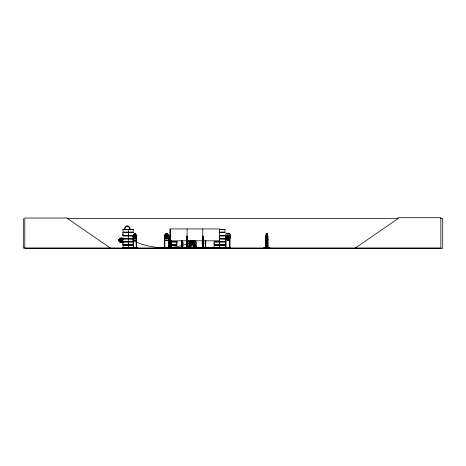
<?xml version="1.0" encoding="UTF-8"?>
<svg xmlns="http://www.w3.org/2000/svg" width="466" height="466" viewBox="0 0 466 466"><rect width="100%" height="100%" fill="white"/><g stroke="black" fill="none" stroke-linecap="round" stroke-linejoin="round"><path stroke-width="0.7" d="M123.001 244.732L123.001 243.369L122.995 244.732L133.171 244.732M133.171 235.388L122.995 235.388L123.001 234.025M128.546 243.369L128.546 242M128.546 234.025L128.546 232.662M176.899 243.369L176.899 242L171.348 242M224.962 244.732L214.156 244.732L214.162 243.369M195.324 247.994L195.44 245.18L195.306 246.584M196.116 247.58L196.32 243.765A0.99 0.99 0 0 0 196.116 242.209L195.871 240.706M192.178 242.6L192.155 242.873M195.126 241.138L195.376 240.706M224.962 245.279L214.156 245.279L214.121 248.005M219.393 247.924L219.288 236.157L219.684 236.157L219.713 248.029M194.957 247.994C195.207 241.405 196.675 248.454 196.203 248.029L195.58 245.18L195.761 246.584M267.606 240.59L267.828 239.18M267.618 240.637L267.898 239.186M194.858 247.994L195.365 245.18L194.683 247.994L194.759 240.345M263.907 247.994L269.948 247.807L263.913 247.97M263.913 247.807L269.948 247.807M267.857 247.994L267.612 234.748M195.347 245.18L194.689 247.784M214.855 247.994L225.73 247.807L214.162 247.836M124.591 247.994L130.87 248.029M201.195 247.807L204.364 247.79M168.704 247.994L168.774 235.283L168.284 234.794L164.923 234.794L164.486 235.289M219.265 247.999L219.259 247.597M168.774 239.18L168.284 240.59L164.923 240.59L164.486 239.18M193.792 243.438L194.281 242.023M193.827 243.485L194.328 242.029M193.827 244.801L194.334 243.345L194.328 240.724M134.08 247.994L123.001 247.836M169.904 248.023L169.956 236.157L170.096 247.97M122.983 238.575L133.177 238.714M134.086 247.97L122.96 248.005M214.121 247.935L225.754 247.999L225.725 247.597M164.288 247.999L164.411 236.157L164.813 236.157L164.859 248.029M181.618 248.029L181.979 247.597M189.627 248.023L185.59 247.784L189.196 247.714M190.74 247.807L190.804 240.345M190.903 241.388L191.351 241.522L191.887 240.573M193.553 240.852L192.819 242.023L191.456 242.023L190.728 240.852M132.991 235.266L133.375 234.748L134.237 234.748M133.404 234.748L133.031 235.289L133.055 239.18M122.954 247.947L123.001 245.279L133.171 245.279M123.304 242.372L120.193 242.372L119.785 241.86L119.785 238.452L120.228 237.992L123.304 237.992M120.24 238.039L119.785 238.452M181.635 247.796C181 247.213 181.909 248.827 183.086 248.023M181.443 248.023L181.926 248.017M188.334 248.029C187.681 248.343 188.386 246.706 188.252 247.796M188.311 248.017L188.136 247.9M202.745 247.597C202.588 248.966 201.912 246.869 202.419 247.796M202.227 248.023L202.687 248.029M203.555 247.662L203.421 248.023M203.788 247.9L203.788 247.382L203.671 247.796M123.298 240.864L122.377 241.592L120.24 241.592L119.855 240.864L118.679 240.864L118.708 239.501M182.014 240.706L181.769 242.209A0.99 0.99 0 0 0 181.559 243.765L181.769 247.58L182.759 247.58L182.963 243.765A0.99 0.99 0 0 0 182.759 242.209L182.509 240.706M188.631 240.706L188.386 242.209A0.99 0.99 0 0 0 188.182 243.765L188.386 247.58L189.377 247.58L189.58 243.765A0.99 0.99 0 0 0 189.377 242.209L189.126 240.706M202.797 240.706L202.553 242.209A0.99 0.99 0 0 0 202.343 243.765L202.553 247.58L203.543 247.58L203.747 243.765A0.99 0.99 0 0 0 203.543 242.209L203.293 240.706M355.29 248.029L398.069 218.589L398.069 217.721L440.842 217.721L440.842 248.029L23.3 248.029L23.3 218.589M131.61 247.999L137.854 247.807L135.379 248.029M181.903 248.029L181.519 247.9M194.875 247.796C198.458 247.761 194.095 248.366 195.097 247.784M196.367 247.953L195.959 248.017L196.268 248.029M67.034 218.589L398.29 218.589M440.516 218.589L442.7 218.589L442.7 248.279L24.803 248.279L24.803 218.03L67.582 218.03L67.582 218.589L110.355 248.029M122.989 229.371L133.177 229.371M219.335 229.365L224.967 229.371M219.346 229.482L224.967 229.47L224.956 232.115L219.404 232.115M123.001 229.645L133.165 229.645M219.41 229.645L224.956 229.645M122.954 232.301L133.206 232.301M219.364 232.301L225.002 232.301M122.954 232.47L133.206 232.47M219.364 232.47L225.002 232.47M133.171 232.662L122.995 232.662L122.995 235.388M219.404 232.662L224.962 232.662M267.216 233.285L266.5 233.285L266.179 235.283L266.523 239.18L267.152 239.18L267.49 238.01L267.152 234.794M134.249 233.332L135.414 233.332M165.948 233.332L167.311 233.332L167.311 234.794L168.045 235.283L168.045 238.01L167.311 239.18L165.948 239.18L165.22 238.01L165.22 235.283L165.948 234.794L165.902 233.285L167.358 233.285L167.358 234.748L168.308 234.748M226.237 233.332L229.598 233.332L230.041 234.748L230.041 248.029M266.523 233.332L267.193 233.332M266.634 233.577L267.041 233.577L267.041 234.066L266.634 234.066M135.425 234.748L136.247 234.748L136.672 235.26L136.672 239.186L136.229 240.637L133.363 240.637L132.991 239.186M165.902 234.748L164.906 234.748L164.44 235.266L164.44 239.186L164.888 240.637L168.319 240.637L168.82 239.186L168.82 235.26L168.308 234.748M266.54 234.748L266.034 234.748L265.841 235.289L265.853 248.029M267.175 234.748L267.659 234.748M133.393 234.794L136.229 234.794M266.045 234.794L267.647 234.794M136.649 235.26L136.596 248.029M219.404 235.388L224.962 235.388M122.954 235.58L133.206 235.58M219.364 235.58L225.002 235.58M122.954 235.749L133.206 235.749M219.364 235.749L225.002 235.749M122.995 235.942L133.171 235.942M219.404 235.942L224.962 235.942M132.88 236.157L133.305 236.157L133.34 248.029M136.608 236.157L136.189 236.157L136.235 248.029M168.774 236.157L168.372 236.157L168.325 248.029M170.276 236.157L170.667 236.157L170.702 248.029M202.774 236.157L203.17 236.157L203.199 248.029M230.041 236.157L229.639 236.157L229.592 248.029M265.853 236.157L266.173 236.157M225.701 237.398L230.088 237.398M123.17 238.446L121.643 238.446L121.643 238.044M219.41 238.499L224.956 238.499M224.967 238.575L219.352 238.644L224.967 238.714M122.989 238.808L133.177 238.813M219.399 238.808L224.967 238.813M123.001 238.982L133.165 238.982M219.41 238.982L224.956 238.982M229.598 239.128L226.237 239.128L225.754 238.644M227.163 239.18L226.22 239.18L225.701 238.662L225.701 234.736L226.202 233.285L229.639 233.285L230.088 234.736L230.088 238.656L229.621 239.18L228.625 239.18L228.625 240.637L227.163 240.637L227.216 239.128L226.482 238.644L226.482 235.912L227.216 234.748L228.579 234.748L229.307 235.912L229.307 238.644L228.579 239.128L228.579 240.59L227.216 240.59M133.393 240.59L136.229 240.59M266.045 240.59L267.647 240.59M266.074 240.637L265.841 239.18L266.028 240.637L267.665 240.637M170.276 240.817L219.573 240.817M118.638 240.91L119.814 240.91M122.995 241.452L133.171 241.452M171.348 241.452L176.905 241.452M214.156 241.452L224.962 241.452M122.954 241.644L133.206 241.644M171.313 241.644L176.946 241.644M214.121 241.644L225.002 241.644M122.954 241.813L133.206 241.813M171.313 241.813L176.946 241.813M214.121 241.813L225.002 241.813M133.171 242L121.643 242L121.643 242.402M224.962 242L214.156 242L214.156 244.732M123.298 242.326L120.205 242.326L119.826 241.837M192.819 243.339L191.456 243.339L190.728 242.169L190.728 240.805M193.145 243.485L190.396 243.485L189.947 242.029M171.348 244.732L176.905 244.732L176.905 242M190.437 244.749L193.122 244.749M193.145 244.801L190.396 244.801L189.947 243.345L189.994 240.724M122.954 244.918L133.206 244.918M171.313 244.918L176.946 244.918M214.121 244.918L225.002 244.918M122.954 245.087L133.206 245.087M171.313 245.087L176.946 245.087M214.121 245.087L225.002 245.087M171.348 245.279L176.905 245.279M182.037 246.928L182.486 246.928L182.486 247.796M202.821 246.928L203.275 246.928L203.275 247.796M193.862 247.289L193 247.289L193 241.353L193.862 241.353A74.875 73.174 65.4 0 1 132.787 240.625M133.34 247.597L133.031 248.029M136.649 247.597L136.148 247.597L136.148 248.029M164.364 247.597L164.859 247.597M225.631 247.597L226.126 247.597M229.592 247.597L230.146 247.999M265.818 247.597L266.214 247.597M267.647 247.597L268.043 247.597L268.032 248.029L268.008 236.157L267.688 236.157L267.665 248.029M164.859 247.72L176.142 247.994M181.938 247.714L182.579 247.714M190.367 247.72L196.203 247.784M226.126 247.72L229.592 247.72M135.402 247.807L137.854 247.807M176.899 247.836L167.812 248.029L176.911 247.912M181.519 247.796L183.004 247.796M185.614 247.807L189.621 247.796M194.963 248.023L194.881 247.382L194.992 247.796M183.016 247.959C182.148 248.535 183.453 246.893 182.888 247.796M205.896 247.999L205.821 247.597M195.207 247.597L195.266 247.994M194.369 247.994L194.328 247.597M221.274 247.994L221.228 247.597M221.076 247.994L221.1 247.597L221.193 248.023M123.298 239.501L122.377 238.767L120.24 238.767L119.855 239.501L118.638 239.448L118.673 240.91M189.703 248.023L189.621 247.382L189.505 247.796M192.4 240.573L192.947 241.522L193.378 241.388M195.225 247.97L195.167 240.345M195.563 245.18L196.07 247.994M195.732 247.994L195.504 245.18L195.545 246.584M195.027 245.675L194.922 243.765A0.99 0.99 0 0 1 195.126 242.209M267.81 247.597L267.804 248.029M267.175 233.285L267.193 234.794M266.564 233.332L266.564 234.794M266.173 238.947L266.197 248.029M266.039 236.157L265.987 248.029L265.97 247.597M265.888 235.289L265.888 239.18M229.686 247.597L229.686 248.029M226.126 248.029L226.08 236.157L225.678 236.157L225.631 248.029M226.033 247.597L226.033 248.029M224.554 248.029L224.554 247.662L165.762 247.662L165.762 248.029M224.344 248.029L224.344 247.597L224.286 248.029M224.146 247.597L224.21 248.029M224.064 247.597L224.047 248.029M224 247.597L223.965 248.029M223.901 247.597L223.866 248.029M221 247.597L220.936 248.029M220.901 247.597L220.843 248.029M220.802 247.597L220.802 248.029M219.999 247.662L219.999 248.029M219.603 248.029L219.573 228.94L170.276 228.94L170.276 248.029M219.521 247.597L219.509 248.029M219.399 236.157L219.439 248.029M219.084 248.029L219.113 247.597L218.997 248.029M216.871 247.597L216.94 248.029M216.789 247.597L216.818 248.029M216.678 247.597L216.661 248.029M205.774 240.444L205.727 248.029M205.419 247.597L205.419 248.029M205.372 240.444L205.331 248.029M203.153 247.597L203.094 248.029M203.06 236.157L202.995 248.029M202.885 236.157L202.943 248.029M202.774 228.94L202.774 248.029M194.281 240.345L194.235 248.029M193.879 240.345L193.926 248.029M193.833 247.597L193.833 248.029M192.819 240.805L192.819 242.169L191.456 242.169L191.456 240.805M191.252 247.597L191.252 248.029M191.206 240.345L191.159 248.029M190.85 247.597L190.85 248.029M190.367 247.597L190.367 248.029M190.32 240.345L190.274 248.029M189.965 247.597L189.965 248.029M189.918 240.345L189.872 248.029M189.109 247.796L189.109 246.928L188.654 246.928L188.654 247.796M187.373 247.662L187.373 248.029M187.181 248.029L187.181 236.157L186.784 236.157L186.761 248.029L186.75 247.597M187.07 228.94L187.07 248.029M187.023 247.597L187.006 248.029M186.895 236.157L186.86 248.029M182.427 240.444L182.474 248.029M182.381 247.597L182.381 248.029M182.025 240.444L182.025 248.029M175.134 247.597L175.134 248.029M175.065 247.597L175.065 248.029M174.966 247.597L174.971 248.029M174.797 247.597L174.738 248.029M174.668 247.597L174.628 248.029M171.564 240.345L171.535 248.029M171.494 240.345L171.441 248.029M171.255 247.597L171.267 248.029M171.133 240.345L171.133 248.029L171.092 247.597M170.562 236.157L170.591 248.029M170.451 247.597L170.509 248.029M170.381 236.157L170.381 248.029M170.241 247.597L170.16 248.029M169.962 228.94L169.962 248.029M169.822 247.662L169.822 248.029M168.82 247.597L168.803 248.029M168.418 247.597L168.418 248.029M166.374 247.662L166.374 248.029M164.766 247.597L164.766 248.029M164.457 247.597L164.457 248.029M136.521 236.157L136.468 248.029L136.456 247.597M136.27 236.157L136.322 248.029M135.385 233.332L135.385 234.794M134.237 233.285L134.249 234.794L133.666 235.283L133.666 238.01L134.278 239.18L135.414 239.18L136.025 238.01L136.025 235.283L135.414 234.794L135.425 233.285L134.208 233.285L134.208 234.748M133.218 236.157L133.259 248.029M133.154 247.597L133.154 248.029M132.967 247.597L132.897 248.029M132.845 247.597L132.845 248.029M128.552 229.482L128.546 232.115M128.552 232.662L128.546 235.388M128.546 235.942L128.552 238.569M128.552 238.825L128.546 241.452M128.552 242L128.546 244.732M128.552 245.279L128.552 247.912M121.737 238.044L121.737 238.446M121.737 242L121.737 242.402M124.364 229.581A3.74 2.936 -90 0 1 127.3 225.835A3.74 2.936 -90 0 1 130.235 229.581M124.894 229.581A3.122 2.452 -90 0 1 127.346 226.453A3.122 2.452 -90 0 1 129.798 229.581M120.17 241.056L120.24 241.417L121.51 240.479C122.931 242.506 123.566 240.712 121.754 240.188C123.577 239.635 122.919 237.957 121.504 239.874C120.199 238.05 119.5 239.617 121.242 240.165L120.17 241.056M267.49 238.633L266.896 237.27L266.313 238.691L266.756 236.949L266.366 235.254L267.152 235.283L267.152 238.01L266.523 238.01L266.517 235.266L266.884 236.617L267.461 235.278L267.035 236.955L267.49 238.633M135.874 238.633L135.46 238.639L134.814 237.27C134.348 239.582 132.886 238.72 134.552 236.949L133.789 235.278L134.791 236.617C135.192 234.386 136.724 235.289 135.058 236.955L135.874 238.633M167.911 238.633L167.41 238.639L166.636 237.27C166.082 239.477 164.282 239.041 166.321 236.949C164.387 235.272 166.112 234.398 166.612 236.617C167.166 234.515 168.908 234.957 166.927 236.955L167.911 238.633M226.627 235.237L227.6 236.967C225.614 238.965 227.361 239.407 227.915 237.305C228.41 239.53 230.134 238.65 228.2 236.978C230.076 235.231 228.503 234.322 227.891 236.658L227.117 235.283L226.627 235.237M133.177 229.47L122.989 229.47L123.001 232.115L133.171 232.115L133.171 229.482M135.21 233.577L134.482 233.577L134.482 234.066L135.21 234.066L135.21 233.577M167.067 233.577L166.193 233.577L166.193 234.066L167.067 234.066L167.067 233.577M135.414 235.283L134.278 235.283L134.278 238.01L135.414 238.01L135.414 235.283M167.311 235.283L165.948 235.283L165.948 238.01L167.311 238.01L167.311 235.283M228.579 235.912L227.216 235.912L227.216 238.644L228.579 238.644L228.579 235.912M133.165 238.499L123.001 238.499L133.177 238.569M122.377 239.501L120.24 239.501L120.24 240.864L122.377 240.864L122.377 239.501M119.284 239.745L118.9 239.745L118.9 240.619L119.284 240.619L119.284 239.745M228.334 239.862L227.455 239.862L227.455 240.345L228.334 240.345L228.334 239.862M218.892 248.029L218.898 247.597L218.869 248.029M217.069 248.029L217.057 247.597L217.034 248.029"/></g></svg>
